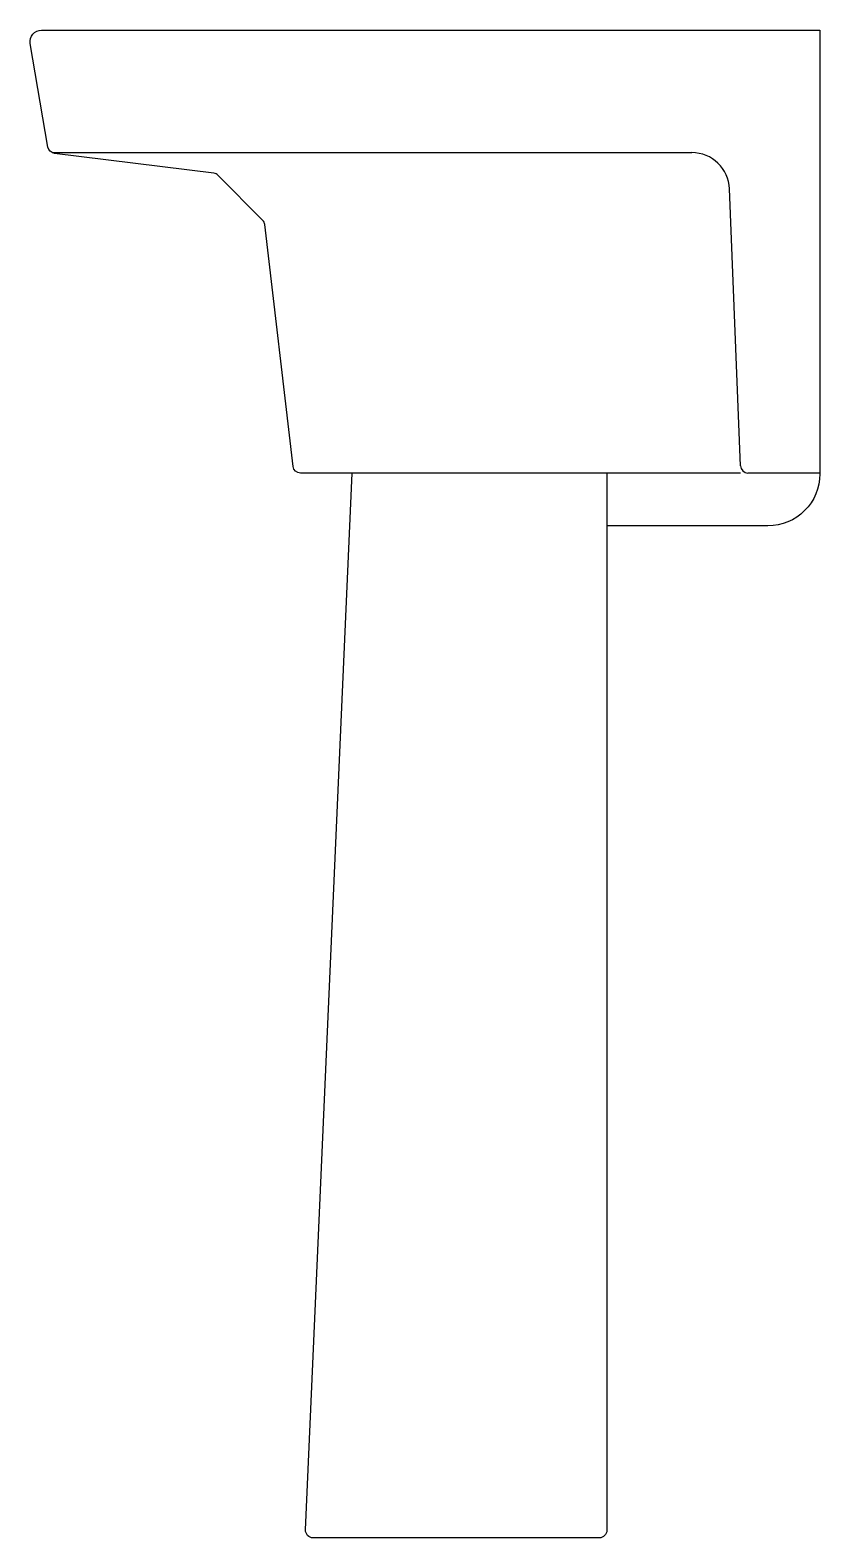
# Model space of a CAD drawing. Header units: millimetres. Extents: x -3039.871 to -3039.447, y 2891.602 to 2892.412.
import ezdxf

# ---------------------------------------------------------------- set-up
doc = ezdxf.new("R2010")
doc.units = ezdxf.units.MM
doc.header["$LTSCALE"] = 10
doc.layers.add('Serviço_Tanques', color=2, linetype='Continuous')

msp = doc.modelspace()

# ---------------------------------------------------------------- linework, layer by layer
at = {"layer": 'Serviço_Tanques'}
for p, q in [((-3039.48944, 2892.17815), (-3039.49528, 2892.3271)), ((-3039.44671, 2892.17425), (-3039.48539, 2892.17425))]:
    msp.add_line(p, q, dxfattribs=at)
msp.add_lwpolyline([(-3039.87127, 2892.40538, -0.464212), (-3039.86527, 2892.41247), (-3039.44671, 2892.41247), (-3039.44671, 2892.17425), (-3039.44671, 2892.17375, -0.414214), (-3039.47459, 2892.14587), (-3039.56126, 2892.14587), (-3039.56126, 2891.60556, -0.414214), (-3039.56532, 2891.60151), (-3039.71922, 2891.60151, -0.427225), (-3039.72327, 2891.60574), (-3039.69811, 2892.17425), (-3039.72593, 2892.17425, -0.380444), (-3039.72996, 2892.17784), (-3039.7452, 2892.30788, 0.167771), (-3039.74634, 2892.31026), (-3039.77022, 2892.33433, 0.167771), (-3039.7726, 2892.33549), (-3039.85833, 2892.34621, -0.331056), (-3039.86182, 2892.34956)], format="xyb", close=True, dxfattribs=at)
for points in [[(-3039.85959, 2892.34658), (-3039.51554, 2892.34658)], [(-3039.48929, 2892.17425), (-3039.69811, 2892.17425)]]:
    msp.add_lwpolyline(points, dxfattribs=at)
msp.add_lwpolyline([(-3039.56126, 2892.17425), (-3039.56126, 2892.14587, -0.414214)], format="xyb", dxfattribs=at)
for centre, radius, start, end in [((-3039.51554, 2892.32631), 0.02027, 2.24574, 90), ((-3039.48539, 2892.17831), 0.00405, 182.24574, 270)]:
    msp.add_arc(centre, radius, start, end, dxfattribs=at)

doc.saveas('drawing.dxf')
